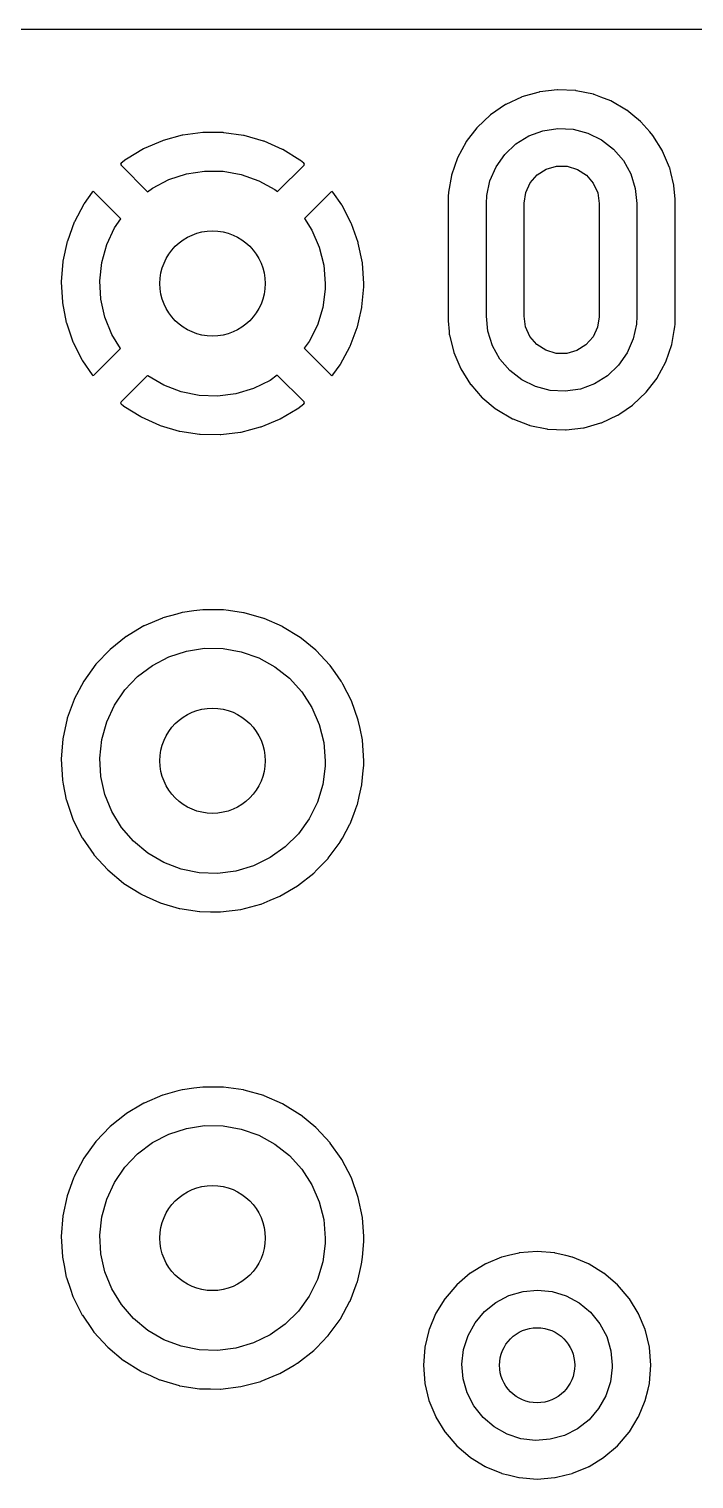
# Model space of a CAD drawing. Extents: x 108 to 192, y -154 to -46.
# Drawn here: x 128.11 to 136.96, y -65.52 to -46.23 of the extents above; entities that cross this region are included whole.
import ezdxf

# ---------------------------------------------------------------- set-up
doc = ezdxf.new("R2010")
doc.units = 0
doc.layers.add('BLACK', color=7, linetype='CONTINUOUS')

msp = doc.modelspace()

# ---------------------------------------------------------------- linework, layer by layer
at = {"layer": 'BLACK', "linetype": 'CONTINUOUS'}
for p, q in [((113.029, -46.2285), (138.617, -46.2285)), ((134.883, -47.0719), (134.672, -47.1315)), ((134.901, -47.0668), (134.883, -47.0719)), ((134.906, -47.0654), (134.901, -47.0668)), ((134.901, -47.0668), (134.901, -47.0668)), ((134.911, -47.0648), (134.906, -47.0654)), ((135.142, -47.0381), (134.911, -47.0648)), ((134.911, -47.0648), (134.911, -47.0648)), ((135.147, -47.0375), (135.142, -47.0381)), ((135.142, -47.0381), (135.142, -47.0381)), ((135.39, -47.0485), (135.147, -47.0375)), ((135.395, -47.0496), (135.39, -47.0485)), ((135.622, -47.0971), (135.395, -47.0496)), ((135.395, -47.0496), (135.395, -47.0496)), ((134.452, -47.2341), (134.252, -47.3705)), ((134.457, -47.232), (134.452, -47.2341)), ((134.668, -47.1336), (134.457, -47.232)), ((134.457, -47.232), (134.457, -47.232)), ((134.672, -47.1315), (134.668, -47.1336)), ((134.668, -47.1336), (134.668, -47.1336)), ((135.627, -47.0982), (135.622, -47.0971)), ((135.622, -47.0971), (135.622, -47.0971)), ((135.632, -47.1), (135.627, -47.0982)), ((135.72, -47.1336), (135.632, -47.1)), ((135.632, -47.1), (135.632, -47.1)), ((135.854, -47.1852), (135.72, -47.1336)), ((136.064, -47.3073), (135.854, -47.1852)), ((134.252, -47.3705), (134.075, -47.5373)), ((136.068, -47.3105), (136.064, -47.3073)), ((136.145, -47.374), (136.068, -47.3105)), ((136.068, -47.3105), (136.068, -47.3105)), ((136.251, -47.4613), (136.145, -47.374)), ((130.154, -47.6431), (129.898, -47.7131)), ((130.162, -47.6415), (130.154, -47.6431)), ((130.425, -47.6068), (130.162, -47.6415)), ((130.434, -47.6063), (130.425, -47.6068)), ((130.699, -47.6077), (130.434, -47.6063)), ((130.708, -47.6083), (130.699, -47.6077)), ((130.97, -47.6457), (130.708, -47.6083)), ((130.979, -47.6475), (130.97, -47.6457)), ((131.234, -47.7201), (130.979, -47.6475)), ((134.072, -47.5414), (133.931, -47.7262)), ((134.075, -47.5373), (134.072, -47.5414)), ((134.072, -47.5414), (134.072, -47.5414)), ((134.59, -47.7577), (134.762, -47.6512)), ((134.762, -47.6512), (134.951, -47.5814)), ((134.951, -47.5814), (135.151, -47.5512)), ((135.151, -47.5512), (135.353, -47.5618)), ((135.353, -47.5618), (135.549, -47.6127)), ((135.549, -47.6127), (135.73, -47.702)), ((136.255, -47.4651), (136.251, -47.4613)), ((136.372, -47.5978), (136.255, -47.4651)), ((136.255, -47.4651), (136.255, -47.4651)), ((136.412, -47.6434), (136.372, -47.5978)), ((136.541, -47.8488), (136.412, -47.6434)), ((129.639, -47.8239), (129.411, -47.9601)), ((129.646, -47.82), (129.639, -47.8239)), ((129.89, -47.7159), (129.646, -47.82)), ((129.898, -47.7131), (129.89, -47.7159)), ((131.242, -47.723), (131.234, -47.7201)), ((131.485, -47.8296), (131.242, -47.723)), ((131.492, -47.8336), (131.485, -47.8296)), ((131.718, -47.9722), (131.492, -47.8336)), ((133.928, -47.7302), (133.813, -47.9441)), ((133.931, -47.7262), (133.928, -47.7302)), ((133.931, -47.7262), (133.931, -47.7262)), ((134.443, -47.8966), (134.59, -47.7577)), ((135.73, -47.702), (135.89, -47.8258)), ((135.89, -47.8258), (136.021, -47.9793)), ((129.341, -48.0154), (129.333, -48.0275)), ((129.333, -48.0275), (129.339, -48.0388)), ((129.339, -48.0388), (129.693, -48.3932)), ((129.404, -47.965), (129.341, -48.0154)), ((129.411, -47.9601), (129.404, -47.965)), ((131.725, -47.9771), (131.718, -47.9722)), ((131.772, -48.0158), (131.725, -47.9771)), ((131.78, -48.026), (131.772, -48.0158)), ((131.773, -48.0392), (131.78, -48.026)), ((133.813, -47.9441), (133.734, -48.1736)), ((134.327, -48.0621), (134.443, -47.8966)), ((136.021, -47.9793), (136.119, -48.1561)), ((136.543, -47.8535), (136.541, -47.8488)), ((136.622, -48.0392), (136.543, -47.8535)), ((129.975, -48.2322), (130.208, -48.1558)), ((130.208, -48.1558), (130.451, -48.1187)), ((130.451, -48.1187), (130.697, -48.1217)), ((130.697, -48.1217), (130.939, -48.1648)), ((130.939, -48.1648), (131.171, -48.2468)), ((131.42, -48.3921), (131.773, -48.0392)), ((133.733, -48.1786), (133.695, -48.3994)), ((133.734, -48.1736), (133.733, -48.1786)), ((134.247, -48.2476), (134.327, -48.0621)), ((134.782, -48.2755), (134.876, -48.1692)), ((134.876, -48.1692), (134.996, -48.0936)), ((134.996, -48.0936), (135.132, -48.0546)), ((135.132, -48.0546), (135.274, -48.0555)), ((135.274, -48.0555), (135.41, -48.0961)), ((135.41, -48.0961), (135.529, -48.1732)), ((135.529, -48.1732), (135.621, -48.2806)), ((136.119, -48.1561), (136.18, -48.3489)), ((136.636, -48.0723), (136.622, -48.0392)), ((136.637, -48.0772), (136.636, -48.0723)), ((136.652, -48.1365), (136.637, -48.0772)), ((136.694, -48.308), (136.652, -48.1365)), ((128.956, -48.4004), (128.848, -48.5509)), ((128.968, -48.3915), (128.956, -48.4004)), ((128.98, -48.398), (128.968, -48.3915)), ((129.335, -48.7527), (128.98, -48.398)), ((129.693, -48.3932), (129.757, -48.3457)), ((129.757, -48.3457), (129.975, -48.2322)), ((131.171, -48.2468), (131.386, -48.3656)), ((131.386, -48.3656), (131.42, -48.3921)), ((132.132, -48.3981), (131.778, -48.752)), ((132.146, -48.391), (132.132, -48.3981)), ((132.156, -48.3994), (132.146, -48.391)), ((132.275, -48.5689), (132.156, -48.3994)), ((133.693, -48.4128), (133.691, -48.4419)), ((133.695, -48.3994), (133.693, -48.4128)), ((134.205, -48.4455), (134.247, -48.2476)), ((134.7, -48.5439), (134.722, -48.4038)), ((134.722, -48.4038), (134.782, -48.2755)), ((135.621, -48.2806), (135.68, -48.4097)), ((135.68, -48.4097), (135.7, -48.55)), ((136.18, -48.3489), (136.2, -48.55)), ((136.694, -48.3131), (136.694, -48.308)), ((136.708, -48.4865), (136.694, -48.3131)), ((136.694, -48.3131), (136.694, -48.3131)), ((128.843, -48.5582), (128.719, -48.7926)), ((128.848, -48.5509), (128.843, -48.5582)), ((132.28, -48.5762), (132.275, -48.5689)), ((132.401, -48.8119), (132.28, -48.5762)), ((133.691, -48.4419), (133.691, -50.111)), ((134.2, -48.55), (134.205, -48.4455)), ((134.2, -50.05), (134.2, -48.55)), ((134.7, -48.55), (134.7, -48.5439)), ((134.7, -50.05), (134.7, -48.55)), ((135.7, -48.55), (135.7, -50.05)), ((136.2, -48.55), (136.2, -50.05)), ((136.708, -48.489), (136.708, -48.4865)), ((136.708, -50.1581), (136.708, -48.489)), ((128.716, -48.8004), (128.625, -49.0494)), ((128.719, -48.7926), (128.716, -48.8004)), ((129.252, -48.8741), (129.335, -48.7527)), ((131.778, -48.752), (131.878, -48.9062)), ((129.148, -49.0971), (129.252, -48.8741)), ((131.878, -48.9062), (131.976, -49.1316)), ((132.405, -48.8197), (132.401, -48.8119)), ((132.493, -49.0697), (132.405, -48.8197)), ((128.622, -49.0577), (128.566, -49.3168)), ((128.625, -49.0494), (128.622, -49.0577)), ((129.083, -49.3339), (129.148, -49.0971)), ((131.976, -49.1316), (132.036, -49.37)), ((132.495, -49.0779), (132.493, -49.0697)), ((132.549, -49.3376), (132.495, -49.0779)), ((128.565, -49.3252), (128.544, -49.5897)), ((128.566, -49.3168), (128.565, -49.3252)), ((129.056, -49.5784), (129.083, -49.3339)), ((132.036, -49.37), (132.056, -49.615)), ((132.55, -49.3461), (132.549, -49.3376)), ((132.569, -49.6125), (132.55, -49.3461)), ((129.071, -49.8238), (129.056, -49.5784)), ((128.544, -49.5897), (128.544, -49.5982)), ((128.544, -49.5982), (128.559, -49.863)), ((132.054, -49.6883), (132.022, -49.932)), ((132.056, -49.615), (132.054, -49.6883)), ((132.544, -49.9256), (132.568, -49.6596)), ((132.568, -49.6547), (132.569, -49.6175)), ((132.568, -49.6596), (132.568, -49.6547)), ((132.569, -49.6175), (132.569, -49.6125)), ((128.559, -49.863), (128.56, -49.8715)), ((128.56, -49.8715), (128.611, -50.1317)), ((129.125, -50.0636), (129.071, -49.8238)), ((132.022, -49.932), (131.951, -50.1672)), ((132.502, -50.111), (132.543, -49.934)), ((132.543, -49.934), (132.544, -49.9256)), ((128.611, -50.1317), (128.613, -50.14)), ((128.613, -50.14), (128.699, -50.3909)), ((129.217, -50.2913), (129.125, -50.0636)), ((132.484, -50.1925), (132.502, -50.111)), ((133.691, -50.111), (133.692, -50.1135)), ((133.692, -50.1135), (133.703, -50.2522)), ((133.692, -50.1135), (133.692, -50.1135)), ((134.22, -50.2511), (134.2, -50.05)), ((134.72, -50.1903), (134.7, -50.05)), ((135.7, -50.0561), (135.678, -50.1962)), ((135.7, -50.05), (135.7, -50.0561)), ((136.195, -50.1545), (136.153, -50.3524)), ((136.2, -50.05), (136.195, -50.1545)), ((136.707, -50.1872), (136.708, -50.1581)), ((129.332, -50.4794), (129.217, -50.2913)), ((131.951, -50.1672), (131.842, -50.3876)), ((132.388, -50.4488), (132.481, -50.2007)), ((132.481, -50.2007), (132.484, -50.1925)), ((133.703, -50.2522), (133.706, -50.292)), ((133.706, -50.292), (133.707, -50.2969)), ((133.707, -50.2969), (133.707, -50.2969)), ((133.707, -50.2969), (133.73, -50.3909)), ((134.281, -50.4439), (134.22, -50.2511)), ((134.779, -50.3194), (134.72, -50.1903)), ((134.871, -50.4268), (134.779, -50.3194)), ((135.618, -50.3245), (135.524, -50.4308)), ((135.678, -50.1962), (135.618, -50.3245)), ((136.153, -50.3524), (136.073, -50.5379)), ((136.666, -50.4264), (136.698, -50.2422)), ((136.698, -50.2422), (136.707, -50.1911)), ((136.707, -50.1911), (136.707, -50.1872)), ((136.707, -50.1911), (136.707, -50.1911)), ((128.699, -50.3909), (128.702, -50.3988)), ((128.702, -50.3988), (128.822, -50.6357)), ((128.979, -50.8324), (129.332, -50.4794)), ((131.842, -50.3876), (131.777, -50.4772)), ((131.777, -50.4772), (132.132, -50.8315)), ((132.257, -50.6897), (132.384, -50.4566)), ((132.384, -50.4566), (132.388, -50.4488)), ((133.73, -50.3909), (133.764, -50.5277)), ((133.764, -50.5277), (133.766, -50.5324)), ((133.766, -50.5324), (133.766, -50.5324)), ((133.766, -50.5324), (133.792, -50.594)), ((134.379, -50.6207), (134.281, -50.4439)), ((134.99, -50.5039), (134.871, -50.4268)), ((135.126, -50.5445), (134.99, -50.5039)), ((135.268, -50.5454), (135.126, -50.5445)), ((135.404, -50.5064), (135.268, -50.5454)), ((135.524, -50.4308), (135.404, -50.5064)), ((136.073, -50.5379), (135.957, -50.7034)), ((136.587, -50.6559), (136.666, -50.4264)), ((128.822, -50.6357), (128.826, -50.6431)), ((128.826, -50.6431), (128.955, -50.8312)), ((132.155, -50.8295), (132.253, -50.6969)), ((132.253, -50.6969), (132.257, -50.6897)), ((133.792, -50.594), (133.859, -50.7512)), ((134.51, -50.7742), (134.379, -50.6207)), ((135.957, -50.7034), (135.81, -50.8423)), ((136.472, -50.8698), (136.587, -50.6559)), ((128.955, -50.8312), (128.966, -50.8396)), ((128.966, -50.8396), (128.979, -50.8324)), ((129.691, -50.8396), (129.339, -51.1913)), ((129.696, -50.8437), (129.691, -50.8396)), ((129.908, -50.9677), (129.696, -50.8437)), ((131.324, -50.9034), (131.103, -51.0116)), ((131.418, -50.8363), (131.324, -50.9034)), ((131.773, -51.1908), (131.418, -50.8363)), ((132.132, -50.8315), (132.144, -50.8382)), ((132.144, -50.8382), (132.155, -50.8295)), ((133.859, -50.7512), (133.988, -50.9566)), ((134.67, -50.898), (134.51, -50.7742)), ((134.851, -50.9873), (134.67, -50.898)), ((135.81, -50.8423), (135.638, -50.9488)), ((136.404, -50.9583), (136.469, -50.8738)), ((136.469, -50.8738), (136.472, -50.8698)), ((136.469, -50.8738), (136.469, -50.8738)), ((130.138, -51.0554), (129.908, -50.9677)), ((130.378, -51.1044), (130.138, -51.0554)), ((130.624, -51.1135), (130.378, -51.1044)), ((130.868, -51.0822), (130.624, -51.1135)), ((131.103, -51.0116), (130.868, -51.0822)), ((133.988, -50.9566), (133.992, -50.9604)), ((133.992, -50.9604), (134.145, -51.1349)), ((135.047, -51.0382), (134.851, -50.9873)), ((135.249, -51.0488), (135.047, -51.0382)), ((135.449, -51.0186), (135.249, -51.0488)), ((135.638, -50.9488), (135.449, -51.0186)), ((136.148, -51.2295), (136.325, -51.0627)), ((136.325, -51.0627), (136.404, -50.9583)), ((129.339, -51.1913), (129.332, -51.2047)), ((129.332, -51.2047), (129.339, -51.2146)), ((129.339, -51.2146), (129.37, -51.2406)), ((129.37, -51.2406), (129.377, -51.2456)), ((129.377, -51.2456), (129.601, -51.3865)), ((131.455, -51.4156), (131.684, -51.2818)), ((131.684, -51.2818), (131.691, -51.277)), ((131.691, -51.277), (131.771, -51.2143)), ((131.771, -51.2143), (131.779, -51.2024)), ((131.779, -51.2024), (131.773, -51.1908)), ((134.145, -51.1349), (134.145, -51.1349)), ((134.145, -51.1349), (134.149, -51.1387)), ((134.149, -51.1387), (134.153, -51.1419)), ((134.153, -51.1419), (134.153, -51.1419)), ((134.153, -51.1419), (134.317, -51.277)), ((134.317, -51.277), (134.336, -51.2927)), ((134.336, -51.2927), (134.546, -51.4148)), ((135.975, -51.3474), (136.144, -51.2323)), ((136.144, -51.2323), (136.148, -51.2295)), ((129.601, -51.3865), (129.609, -51.3906)), ((129.609, -51.3906), (129.851, -51.4997)), ((129.851, -51.4997), (129.859, -51.5027)), ((129.859, -51.5027), (130.113, -51.578)), ((131.202, -51.5209), (131.447, -51.4194)), ((131.447, -51.4194), (131.455, -51.4156)), ((134.546, -51.4148), (134.551, -51.4167)), ((134.551, -51.4167), (134.768, -51.5)), ((134.768, -51.5), (134.768, -51.5)), ((134.768, -51.5), (134.773, -51.5018)), ((134.773, -51.5018), (134.778, -51.5029)), ((134.778, -51.5029), (134.778, -51.5029)), ((134.778, -51.5029), (135.005, -51.5504)), ((135.499, -51.5332), (135.723, -51.4699)), ((135.723, -51.4699), (135.728, -51.4685)), ((135.723, -51.4699), (135.723, -51.4699)), ((135.728, -51.4685), (135.732, -51.4664)), ((135.732, -51.4664), (135.943, -51.368)), ((135.732, -51.4664), (135.732, -51.4664)), ((135.943, -51.368), (135.948, -51.3659)), ((135.943, -51.368), (135.943, -51.368)), ((135.948, -51.3659), (135.975, -51.3474)), ((130.113, -51.578), (130.121, -51.5799)), ((130.121, -51.5799), (130.383, -51.62)), ((130.383, -51.62), (130.392, -51.6207)), ((130.392, -51.6207), (130.657, -51.6249)), ((130.657, -51.6249), (130.666, -51.6244)), ((130.666, -51.6244), (130.929, -51.5926)), ((130.929, -51.5926), (130.937, -51.591)), ((130.937, -51.591), (131.194, -51.5237)), ((131.194, -51.5237), (131.202, -51.5209)), ((135.005, -51.5504), (135.005, -51.5504)), ((135.005, -51.5504), (135.01, -51.5515)), ((135.01, -51.5515), (135.253, -51.5625)), ((135.253, -51.5625), (135.258, -51.5619)), ((135.258, -51.5619), (135.489, -51.5352)), ((135.258, -51.5619), (135.258, -51.5619)), ((135.489, -51.5352), (135.494, -51.5346)), ((135.489, -51.5352), (135.489, -51.5352)), ((135.494, -51.5346), (135.499, -51.5332)), ((135.499, -51.5332), (135.499, -51.5332)), ((130.081, -54.0126), (129.894, -54.0638)), ((130.154, -53.9927), (130.081, -54.0126)), ((130.158, -53.9915), (130.154, -53.9927)), ((130.154, -53.9927), (130.154, -53.9927)), ((130.306, -53.972), (130.158, -53.9915)), ((130.425, -53.9563), (130.306, -53.972)), ((130.43, -53.9558), (130.425, -53.9563)), ((130.425, -53.9563), (130.425, -53.9563)), ((130.434, -53.9558), (130.43, -53.9558)), ((130.56, -53.9565), (130.434, -53.9558)), ((130.434, -53.9558), (130.434, -53.9558)), ((130.703, -53.9572), (130.56, -53.9565)), ((130.77, -53.9667), (130.703, -53.9572)), ((130.97, -53.9952), (130.77, -53.9667)), ((130.975, -53.9958), (130.97, -53.9952)), ((130.97, -53.9952), (130.97, -53.9952)), ((131.238, -54.0708), (130.975, -53.9958)), ((129.622, -54.1831), (129.411, -54.3097)), ((129.642, -54.1712), (129.622, -54.1831)), ((129.646, -54.1695), (129.642, -54.1712)), ((129.89, -54.0655), (129.646, -54.1695)), ((129.646, -54.1695), (129.646, -54.1695)), ((129.894, -54.0638), (129.89, -54.0655)), ((131.242, -54.0725), (131.238, -54.0708)), ((131.485, -54.1792), (131.242, -54.0725)), ((131.242, -54.0725), (131.242, -54.0725)), ((131.489, -54.1809), (131.485, -54.1792)), ((131.722, -54.324), (131.489, -54.1809)), ((129.407, -54.3119), (129.193, -54.4831)), ((129.411, -54.3097), (129.407, -54.3119)), ((129.411, -54.3097), (129.411, -54.3097)), ((131.74, -54.3386), (131.722, -54.324)), ((131.931, -54.4947), (131.74, -54.3386)), ((129.193, -54.4831), (129.005, -54.6817)), ((129.757, -54.6957), (129.975, -54.5822)), ((129.975, -54.5822), (130.208, -54.5058)), ((130.208, -54.5058), (130.451, -54.4687)), ((130.451, -54.4687), (130.697, -54.4717)), ((130.697, -54.4717), (130.939, -54.5148)), ((130.939, -54.5148), (131.171, -54.5968)), ((131.171, -54.5968), (131.386, -54.7156)), ((131.934, -54.4974), (131.931, -54.4947)), ((131.931, -54.4947), (131.931, -54.4947)), ((131.937, -54.5006), (131.934, -54.4974)), ((132.05, -54.6226), (131.937, -54.5006)), ((131.937, -54.5006), (131.937, -54.5006)), ((129.005, -54.6817), (128.845, -54.9041)), ((129.56, -54.8433), (129.757, -54.6957)), ((131.386, -54.7156), (131.579, -54.868)), ((132.121, -54.6981), (132.05, -54.6226)), ((132.187, -54.792), (132.121, -54.6981)), ((128.845, -54.9041), (128.717, -55.1462)), ((129.39, -55.021), (129.56, -54.8433)), ((131.579, -54.868), (131.744, -55.0498)), ((132.268, -54.9079), (132.187, -54.792)), ((132.278, -54.9221), (132.268, -54.9079)), ((132.28, -54.9259), (132.278, -54.9221)), ((132.289, -54.9443), (132.28, -54.9259)), ((132.28, -54.9259), (132.28, -54.9259)), ((132.404, -55.1655), (132.289, -54.9443)), ((128.715, -55.1502), (128.624, -55.3993)), ((128.717, -55.1462), (128.715, -55.1502)), ((128.715, -55.1502), (128.715, -55.1502)), ((129.252, -55.2241), (129.39, -55.021)), ((131.744, -55.0498), (131.878, -55.2562)), ((132.495, -55.4236), (132.404, -55.1655)), ((129.148, -55.4471), (129.252, -55.2241)), ((131.878, -55.2562), (131.976, -55.4816)), ((128.623, -55.4033), (128.564, -55.6709)), ((128.624, -55.3993), (128.623, -55.4033)), ((129.083, -55.6839), (129.148, -55.4471)), ((131.976, -55.4816), (132.036, -55.72)), ((132.518, -55.5351), (132.495, -55.4236)), ((132.549, -55.6866), (132.518, -55.5351)), ((128.564, -55.6709), (128.543, -55.9439)), ((129.056, -55.9284), (129.083, -55.6839)), ((132.036, -55.72), (132.056, -55.965)), ((132.551, -55.6918), (132.549, -55.6866)), ((132.569, -55.965), (132.551, -55.6918)), ((128.543, -55.9439), (128.559, -56.2173)), ((129.071, -56.1738), (129.056, -55.9284)), ((132.054, -56.0383), (132.022, -56.282)), ((132.056, -55.965), (132.054, -56.0383)), ((132.544, -56.2799), (132.561, -56.0931)), ((132.561, -56.0931), (132.567, -56.0279)), ((132.567, -56.0279), (132.569, -56.0096)), ((132.569, -56.0072), (132.569, -55.965)), ((132.569, -56.0096), (132.569, -56.0072)), ((132.569, -56.0096), (132.569, -56.0096)), ((128.559, -56.2173), (128.56, -56.2215)), ((128.56, -56.2215), (128.56, -56.2215)), ((128.56, -56.2215), (128.57, -56.2757)), ((128.57, -56.2757), (128.611, -56.4861)), ((129.125, -56.4136), (129.071, -56.1738)), ((132.022, -56.282), (131.951, -56.5172)), ((132.508, -56.4384), (132.543, -56.2841)), ((132.543, -56.2841), (132.544, -56.2799)), ((132.543, -56.2841), (132.543, -56.2841)), ((128.611, -56.4861), (128.613, -56.4901)), ((128.613, -56.4901), (128.613, -56.4901)), ((128.613, -56.4901), (128.699, -56.7411)), ((129.217, -56.6413), (129.125, -56.4136)), ((131.951, -56.5172), (131.842, -56.7376)), ((132.483, -56.5469), (132.508, -56.4384)), ((129.346, -56.8509), (129.217, -56.6413)), ((132.386, -56.8031), (132.435, -56.675)), ((132.435, -56.675), (132.482, -56.5509)), ((132.482, -56.5509), (132.483, -56.5469)), ((132.482, -56.5509), (132.482, -56.5509)), ((128.699, -56.7411), (128.7, -56.7451)), ((128.7, -56.7451), (128.823, -56.9898)), ((129.507, -57.0367), (129.346, -56.8509)), ((131.842, -56.7376), (131.698, -56.9372)), ((132.283, -56.9933), (132.384, -56.8068)), ((132.384, -56.8068), (132.386, -56.8031)), ((132.384, -56.8068), (132.384, -56.8068)), ((128.823, -56.9898), (128.826, -56.9933)), ((128.826, -56.9933), (128.826, -56.9933)), ((128.826, -56.9933), (128.976, -57.212)), ((129.696, -57.1937), (129.507, -57.0367)), ((131.698, -56.9372), (131.524, -57.1107)), ((132.096, -57.261), (132.253, -57.0472)), ((132.253, -57.0472), (132.256, -57.0437)), ((132.256, -57.0437), (132.283, -56.9933)), ((128.976, -57.212), (128.978, -57.2155)), ((128.978, -57.2155), (129.163, -57.418)), ((129.908, -57.3177), (129.696, -57.1937)), ((131.324, -57.2534), (131.103, -57.3616)), ((131.524, -57.1107), (131.324, -57.2534)), ((132.016, -57.3447), (132.091, -57.2675)), ((132.091, -57.2675), (132.094, -57.2644)), ((132.094, -57.2644), (132.096, -57.261)), ((132.096, -57.261), (132.096, -57.261)), ((129.163, -57.418), (129.373, -57.5937)), ((130.138, -57.4054), (129.908, -57.3177)), ((130.378, -57.4544), (130.138, -57.4054)), ((130.624, -57.4635), (130.378, -57.4544)), ((130.868, -57.4322), (130.624, -57.4635)), ((131.103, -57.3616), (130.868, -57.4322)), ((131.688, -57.6301), (131.903, -57.4611)), ((131.903, -57.4611), (131.945, -57.418)), ((131.945, -57.418), (132.016, -57.3447)), ((129.373, -57.5937), (129.376, -57.596)), ((129.376, -57.596), (129.601, -57.737)), ((131.451, -57.7682), (131.688, -57.6301)), ((129.601, -57.737), (129.601, -57.737)), ((129.601, -57.737), (129.605, -57.7392)), ((129.605, -57.7392), (129.673, -57.7699)), ((129.673, -57.7699), (129.85, -57.8502)), ((129.85, -57.8502), (129.85, -57.8502)), ((129.85, -57.8502), (129.854, -57.8519)), ((129.854, -57.8519), (129.858, -57.8531)), ((129.858, -57.8531), (129.858, -57.8531)), ((129.858, -57.8531), (130.113, -57.9285)), ((130.933, -57.9425), (131.198, -57.873)), ((131.198, -57.873), (131.202, -57.8714)), ((131.202, -57.8714), (131.325, -57.8206)), ((131.202, -57.8714), (131.202, -57.8714)), ((131.325, -57.8206), (131.451, -57.7682)), ((130.113, -57.9285), (130.113, -57.9285)), ((130.113, -57.9285), (130.117, -57.9297)), ((130.117, -57.9297), (130.121, -57.9304)), ((130.121, -57.9304), (130.121, -57.9304)), ((130.121, -57.9304), (130.383, -57.9705)), ((130.383, -57.9705), (130.383, -57.9705)), ((130.383, -57.9705), (130.388, -57.9711)), ((130.388, -57.9711), (130.527, -57.9733)), ((130.527, -57.9733), (130.657, -57.9754)), ((130.657, -57.9754), (130.657, -57.9754)), ((130.657, -57.9754), (130.661, -57.9754)), ((130.661, -57.9754), (130.933, -57.9425)), ((130.081, -60.3626), (129.894, -60.4138)), ((130.154, -60.3427), (130.081, -60.3626)), ((130.158, -60.3415), (130.154, -60.3427)), ((130.154, -60.3427), (130.154, -60.3427)), ((130.306, -60.322), (130.158, -60.3415)), ((130.425, -60.3063), (130.306, -60.322)), ((130.43, -60.3058), (130.425, -60.3063)), ((130.425, -60.3063), (130.425, -60.3063)), ((130.434, -60.3058), (130.43, -60.3058)), ((130.56, -60.3065), (130.434, -60.3058)), ((130.434, -60.3058), (130.434, -60.3058)), ((130.703, -60.3072), (130.56, -60.3065)), ((130.77, -60.3167), (130.703, -60.3072)), ((130.97, -60.3452), (130.77, -60.3167)), ((130.975, -60.3458), (130.97, -60.3452)), ((130.97, -60.3452), (130.97, -60.3452)), ((131.238, -60.4208), (130.975, -60.3458)), ((129.622, -60.5331), (129.411, -60.6597)), ((129.642, -60.5212), (129.622, -60.5331)), ((129.646, -60.5195), (129.642, -60.5212)), ((129.89, -60.4155), (129.646, -60.5195)), ((129.646, -60.5195), (129.646, -60.5195)), ((129.894, -60.4138), (129.89, -60.4155)), ((131.242, -60.4225), (131.238, -60.4208)), ((131.485, -60.5292), (131.242, -60.4225)), ((131.242, -60.4225), (131.242, -60.4225)), ((131.489, -60.5309), (131.485, -60.5292)), ((131.722, -60.674), (131.489, -60.5309)), ((129.407, -60.6619), (129.193, -60.8331)), ((129.411, -60.6597), (129.407, -60.6619)), ((129.411, -60.6597), (129.411, -60.6597)), ((131.726, -60.6767), (131.722, -60.674)), ((131.931, -60.8447), (131.726, -60.6767)), ((129.193, -60.8331), (129.005, -61.0317)), ((129.757, -61.0457), (129.975, -60.9322)), ((129.975, -60.9322), (130.208, -60.8558)), ((130.208, -60.8558), (130.451, -60.8187)), ((130.451, -60.8187), (130.697, -60.8217)), ((130.697, -60.8217), (130.939, -60.8648)), ((130.939, -60.8648), (131.171, -60.9468)), ((131.171, -60.9468), (131.386, -61.0656)), ((131.934, -60.8474), (131.931, -60.8447)), ((131.931, -60.8447), (131.931, -60.8447)), ((132.121, -61.0481), (131.934, -60.8474)), ((129.005, -61.0317), (128.845, -61.2541)), ((129.56, -61.1933), (129.757, -61.0457)), ((131.386, -61.0656), (131.579, -61.218)), ((132.123, -61.0516), (132.121, -61.0481)), ((132.268, -61.2579), (132.123, -61.0516)), ((128.845, -61.2541), (128.717, -61.4962)), ((129.39, -61.371), (129.56, -61.1933)), ((131.579, -61.218), (131.744, -61.3998)), ((132.278, -61.2721), (132.268, -61.2579)), ((132.404, -61.5155), (132.278, -61.2721)), ((128.708, -61.5195), (128.623, -61.7533)), ((128.715, -61.5002), (128.708, -61.5195)), ((128.717, -61.4962), (128.715, -61.5002)), ((128.715, -61.5002), (128.715, -61.5002)), ((129.252, -61.5741), (129.39, -61.371)), ((131.744, -61.3998), (131.878, -61.6062)), ((132.495, -61.7736), (132.404, -61.5155)), ((129.148, -61.7971), (129.252, -61.5741)), ((131.878, -61.6062), (131.976, -61.8316)), ((128.623, -61.7533), (128.564, -62.0209)), ((129.083, -62.0339), (129.148, -61.7971)), ((131.976, -61.8316), (132.036, -62.07)), ((132.551, -62.0418), (132.495, -61.7736)), ((128.564, -62.0209), (128.543, -62.2939)), ((129.056, -62.2784), (129.083, -62.0339)), ((132.036, -62.07), (132.056, -62.315)), ((132.551, -62.046), (132.551, -62.0418)), ((132.551, -62.0461), (132.551, -62.046)), ((132.567, -62.2896), (132.551, -62.0461)), ((128.543, -62.2939), (128.559, -62.5673)), ((129.071, -62.5238), (129.056, -62.2784)), ((132.056, -62.315), (132.054, -62.3883)), ((132.568, -62.2939), (132.567, -62.2896)), ((132.569, -62.315), (132.568, -62.2939)), ((132.569, -62.3572), (132.569, -62.315)), ((132.054, -62.3883), (132.022, -62.632)), ((132.55, -62.5708), (132.569, -62.3596)), ((132.569, -62.3596), (132.569, -62.3572)), ((132.569, -62.3596), (132.569, -62.3596)), ((134.874, -62.4948), (134.637, -62.5135)), ((135.111, -62.5135), (134.874, -62.4948)), ((128.559, -62.5673), (128.56, -62.5715)), ((128.56, -62.5715), (128.56, -62.5715)), ((128.56, -62.5715), (128.581, -62.6795)), ((128.581, -62.6795), (128.611, -62.8361)), ((129.125, -62.7636), (129.071, -62.5238)), ((132.022, -62.632), (131.951, -62.8672)), ((132.483, -62.8969), (132.533, -62.6794)), ((132.533, -62.6794), (132.543, -62.6341)), ((132.543, -62.6341), (132.544, -62.6299)), ((132.543, -62.6341), (132.543, -62.6341)), ((132.544, -62.6299), (132.55, -62.5708)), ((134.183, -62.6623), (133.989, -62.7812)), ((134.187, -62.6598), (134.183, -62.6623)), ((134.192, -62.6579), (134.187, -62.6598)), ((134.402, -62.5708), (134.192, -62.6579)), ((134.192, -62.6579), (134.192, -62.6579)), ((134.406, -62.5689), (134.402, -62.5708)), ((134.402, -62.5708), (134.402, -62.5708)), ((134.493, -62.5481), (134.406, -62.5689)), ((134.632, -62.5146), (134.493, -62.5481)), ((134.637, -62.5135), (134.632, -62.5146)), ((134.632, -62.5146), (134.632, -62.5146)), ((135.116, -62.5146), (135.111, -62.5135)), ((135.255, -62.5481), (135.116, -62.5146)), ((135.116, -62.5146), (135.116, -62.5146)), ((135.342, -62.5689), (135.255, -62.5481)), ((135.346, -62.5708), (135.342, -62.5689)), ((135.556, -62.6579), (135.346, -62.5708)), ((135.346, -62.5708), (135.346, -62.5708)), ((135.561, -62.6598), (135.556, -62.6579)), ((135.556, -62.6579), (135.556, -62.6579)), ((135.565, -62.6623), (135.561, -62.6598)), ((135.759, -62.7812), (135.565, -62.6623)), ((128.611, -62.8361), (128.613, -62.8401)), ((128.613, -62.8401), (128.613, -62.8401)), ((128.613, -62.8401), (128.667, -62.9975)), ((129.217, -62.9913), (129.125, -62.7636)), ((131.951, -62.8672), (131.842, -63.0876)), ((133.985, -62.7838), (133.804, -62.938)), ((133.989, -62.7812), (133.985, -62.7838)), ((133.989, -62.7812), (133.989, -62.7812)), ((135.763, -62.7838), (135.759, -62.7812)), ((135.759, -62.7812), (135.759, -62.7812)), ((135.944, -62.938), (135.763, -62.7838)), ((128.667, -62.9975), (128.7, -63.0951)), ((129.346, -63.2009), (129.217, -62.9913)), ((132.386, -63.1531), (132.468, -62.938)), ((132.468, -62.938), (132.482, -62.9009)), ((132.482, -62.9009), (132.483, -62.8969)), ((132.482, -62.9009), (132.482, -62.9009)), ((133.804, -62.938), (133.65, -63.1186)), ((134.326, -63.1712), (134.499, -63.0808)), ((134.499, -63.0808), (134.687, -63.0257)), ((134.687, -63.0257), (134.881, -63.008)), ((134.881, -63.008), (135.075, -63.0284)), ((135.075, -63.0284), (135.262, -63.0861)), ((135.262, -63.0861), (135.433, -63.179)), ((136.098, -63.1186), (135.944, -62.938)), ((128.7, -63.0951), (128.823, -63.3398)), ((129.507, -63.3867), (129.346, -63.2009)), ((131.842, -63.0876), (131.698, -63.2872)), ((132.258, -63.39), (132.384, -63.1568)), ((132.384, -63.1568), (132.386, -63.1531)), ((132.384, -63.1568), (132.384, -63.1568)), ((133.647, -63.1228), (133.528, -63.3168)), ((133.65, -63.1186), (133.647, -63.1228)), ((133.647, -63.1228), (133.647, -63.1228)), ((134.174, -63.2935), (134.326, -63.1712)), ((135.433, -63.179), (135.584, -63.3034)), ((136.101, -63.1228), (136.098, -63.1186)), ((136.22, -63.3168), (136.101, -63.1228)), ((136.101, -63.1228), (136.101, -63.1228)), ((128.823, -63.3398), (128.826, -63.3433)), ((128.826, -63.3433), (128.826, -63.3433)), ((128.826, -63.3433), (128.955, -63.5312)), ((129.696, -63.5437), (129.507, -63.3867)), ((131.524, -63.4607), (131.324, -63.6034)), ((131.698, -63.2872), (131.524, -63.4607)), ((132.096, -63.611), (132.253, -63.3972)), ((132.253, -63.3972), (132.256, -63.3937)), ((132.256, -63.3937), (132.258, -63.39)), ((133.524, -63.3256), (133.438, -63.5324)), ((133.526, -63.321), (133.524, -63.3256)), ((133.524, -63.3256), (133.524, -63.3256)), ((133.528, -63.3168), (133.526, -63.321)), ((133.955, -63.6141), (134.049, -63.443)), ((134.049, -63.443), (134.174, -63.2935)), ((135.584, -63.3034), (135.707, -63.4546)), ((135.707, -63.4546), (135.799, -63.6269)), ((136.222, -63.321), (136.22, -63.3168)), ((136.224, -63.3256), (136.222, -63.321)), ((136.31, -63.5324), (136.224, -63.3256)), ((136.224, -63.3256), (136.224, -63.3256)), ((128.955, -63.5312), (128.978, -63.5655)), ((128.978, -63.5655), (129.163, -63.768)), ((129.908, -63.6677), (129.696, -63.5437)), ((131.324, -63.6034), (131.103, -63.7116)), ((131.937, -63.7762), (132.091, -63.6175)), ((132.091, -63.6175), (132.094, -63.6144)), ((132.094, -63.6144), (132.096, -63.611)), ((132.096, -63.611), (132.096, -63.611)), ((133.434, -63.5452), (133.381, -63.7649)), ((133.435, -63.5404), (133.434, -63.5452)), ((133.438, -63.5324), (133.435, -63.5404)), ((133.896, -63.8001), (133.955, -63.6141)), ((135.799, -63.6269), (135.855, -63.8138)), ((136.313, -63.5404), (136.31, -63.5324)), ((136.314, -63.5452), (136.313, -63.5404)), ((136.367, -63.7649), (136.314, -63.5452)), ((129.163, -63.768), (129.373, -63.9437)), ((130.138, -63.7554), (129.908, -63.6677)), ((130.378, -63.8044), (130.138, -63.7554)), ((130.624, -63.8135), (130.378, -63.8044)), ((130.868, -63.7822), (130.624, -63.8135)), ((131.103, -63.7116), (130.868, -63.7822)), ((131.688, -63.9801), (131.903, -63.8111)), ((131.903, -63.8111), (131.937, -63.7762)), ((133.379, -63.7713), (133.361, -64.008)), ((133.381, -63.7649), (133.379, -63.7713)), ((133.874, -63.994), (133.896, -63.8001)), ((135.855, -63.8138), (135.874, -64.008)), ((136.369, -63.7713), (136.367, -63.7649)), ((136.387, -64.008), (136.369, -63.7713)), ((129.373, -63.9437), (129.376, -63.946)), ((129.376, -63.946), (129.601, -64.087)), ((131.451, -64.1182), (131.64, -64.008)), ((131.64, -64.008), (131.684, -63.9822)), ((131.684, -63.9822), (131.688, -63.9801)), ((131.684, -63.9822), (131.684, -63.9822)), ((133.361, -64.008), (133.379, -64.2447)), ((133.89, -64.1885), (133.874, -63.994)), ((135.874, -64.0359), (135.849, -64.2295)), ((135.874, -64.008), (135.874, -64.0359)), ((136.369, -64.2447), (136.387, -64.008)), ((129.601, -64.087), (129.601, -64.087)), ((129.601, -64.087), (129.605, -64.0892)), ((129.605, -64.0892), (129.729, -64.1456)), ((129.729, -64.1456), (129.85, -64.2002)), ((129.85, -64.2002), (129.85, -64.2002)), ((129.85, -64.2002), (129.854, -64.2019)), ((129.854, -64.2019), (129.858, -64.2031)), ((129.858, -64.2031), (129.858, -64.2031)), ((129.858, -64.2031), (130.113, -64.2785)), ((130.933, -64.2925), (131.198, -64.223)), ((131.198, -64.223), (131.202, -64.2214)), ((131.202, -64.2214), (131.418, -64.1318)), ((131.202, -64.2214), (131.202, -64.2214)), ((131.418, -64.1318), (131.451, -64.1182)), ((133.944, -64.3761), (133.89, -64.1885)), ((135.849, -64.2295), (135.788, -64.4147)), ((130.113, -64.2785), (130.113, -64.2785)), ((130.113, -64.2785), (130.117, -64.2797)), ((130.117, -64.2797), (130.121, -64.2804)), ((130.121, -64.2804), (130.121, -64.2804)), ((130.121, -64.2804), (130.383, -64.3205)), ((130.383, -64.3205), (130.383, -64.3205)), ((130.383, -64.3205), (130.388, -64.3211)), ((130.388, -64.3211), (130.527, -64.3233)), ((130.527, -64.3233), (130.657, -64.3254)), ((130.657, -64.3254), (130.657, -64.3254)), ((130.657, -64.3254), (130.661, -64.3254)), ((130.661, -64.3254), (130.933, -64.2925)), ((133.379, -64.2447), (133.381, -64.2495)), ((133.381, -64.2495), (133.381, -64.2495)), ((133.381, -64.2495), (133.399, -64.3249)), ((133.399, -64.3249), (133.435, -64.4756)), ((134.033, -64.5497), (133.944, -64.3761)), ((135.788, -64.4147), (135.691, -64.5844)), ((136.313, -64.4756), (136.349, -64.3249)), ((136.349, -64.3249), (136.367, -64.2495)), ((136.367, -64.2495), (136.369, -64.2447)), ((136.367, -64.2495), (136.367, -64.2495)), ((133.435, -64.4756), (133.526, -64.695)), ((134.155, -64.7027), (134.033, -64.5497)), ((135.691, -64.5844), (135.564, -64.7322)), ((136.222, -64.695), (136.313, -64.4756)), ((133.526, -64.695), (133.528, -64.6992)), ((133.528, -64.6992), (133.647, -64.8932)), ((134.303, -64.8291), (134.155, -64.7027)), ((135.564, -64.7322), (135.41, -64.8523)), ((136.101, -64.8932), (136.22, -64.6992)), ((136.22, -64.6992), (136.222, -64.695)), ((133.647, -64.8932), (133.647, -64.8932)), ((133.647, -64.8932), (133.65, -64.8974)), ((133.65, -64.8974), (133.804, -65.078)), ((134.474, -64.9244), (134.303, -64.8291)), ((134.659, -64.9847), (134.474, -64.9244)), ((134.853, -65.0078), (134.659, -64.9847)), ((135.048, -64.9928), (134.853, -65.0078)), ((135.236, -64.9403), (135.048, -64.9928)), ((135.41, -64.8523), (135.236, -64.9403)), ((135.944, -65.078), (136.098, -64.8974)), ((136.098, -64.8974), (136.101, -64.8932)), ((136.101, -64.8932), (136.101, -64.8932)), ((133.804, -65.078), (133.985, -65.2322)), ((135.763, -65.2322), (135.944, -65.078)), ((133.985, -65.2322), (133.989, -65.2348)), ((133.989, -65.2348), (133.989, -65.2348)), ((133.989, -65.2348), (134.183, -65.3537)), ((134.183, -65.3537), (134.187, -65.3562)), ((134.187, -65.3562), (134.192, -65.3581)), ((134.192, -65.3581), (134.192, -65.3581)), ((134.192, -65.3581), (134.402, -65.4452)), ((135.346, -65.4452), (135.556, -65.3581)), ((135.556, -65.3581), (135.561, -65.3562)), ((135.556, -65.3581), (135.556, -65.3581)), ((135.561, -65.3562), (135.565, -65.3537)), ((135.565, -65.3537), (135.759, -65.2348)), ((135.759, -65.2348), (135.763, -65.2322)), ((135.759, -65.2348), (135.759, -65.2348)), ((134.402, -65.4452), (134.406, -65.4471)), ((134.406, -65.4471), (134.487, -65.4664)), ((134.487, -65.4664), (134.632, -65.5014)), ((134.632, -65.5014), (134.632, -65.5014)), ((134.632, -65.5014), (134.637, -65.5025)), ((134.637, -65.5025), (134.874, -65.5212)), ((134.874, -65.5212), (135.111, -65.5025)), ((135.111, -65.5025), (135.116, -65.5014)), ((135.116, -65.5014), (135.261, -65.4664)), ((135.116, -65.5014), (135.116, -65.5014)), ((135.261, -65.4664), (135.342, -65.4471)), ((135.342, -65.4471), (135.346, -65.4452))]:
    msp.add_line(p, q, dxfattribs=at)
at = {"layer": 'BLACK'}
for centre, radius in [((130.556, -49.615), 0.7), ((130.556, -55.965), 0.7), ((130.556, -62.315), 0.7), ((134.874, -64.008), 0.5)]:
    msp.add_circle(centre, radius, dxfattribs=at)

doc.saveas('drawing.dxf')
